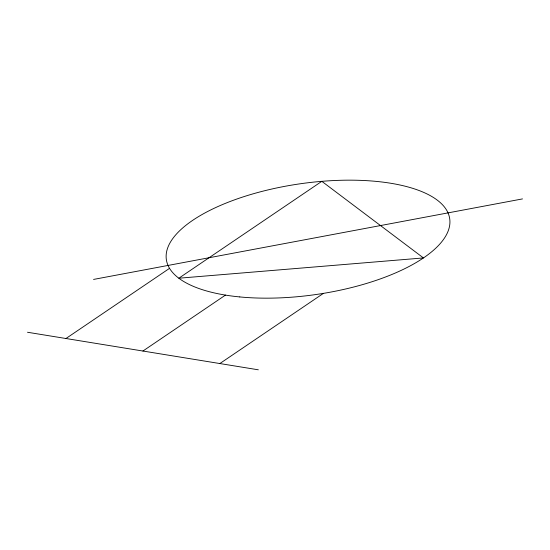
<?xml version="1.0" encoding="UTF-8"?>
<svg xmlns="http://www.w3.org/2000/svg" width="550" height="550" viewBox="0 0 550 550"><rect width="100%" height="100%" fill="white"/><g stroke="black" fill="none" stroke-linecap="round" stroke-linejoin="round"><path stroke-width="0.82" d="M65.966 338.511L169.166 268.593M142.917 351.031L225.472 295.096M219.856 363.55L323.056 293.631M93.562 279.421L522.5 198.907M27.5 332.255L258.328 369.806M321.826 181.328L178.826 278.218L423.445 257.936L321.826 181.328M239.759 296.931A143.144 55.928 -8.2 0 0 449.9 220.674A143.144 55.928 -8.2 0 0 234.438 199.884A143.144 55.928 -8.2 0 0 239.759 296.931"/></g></svg>
